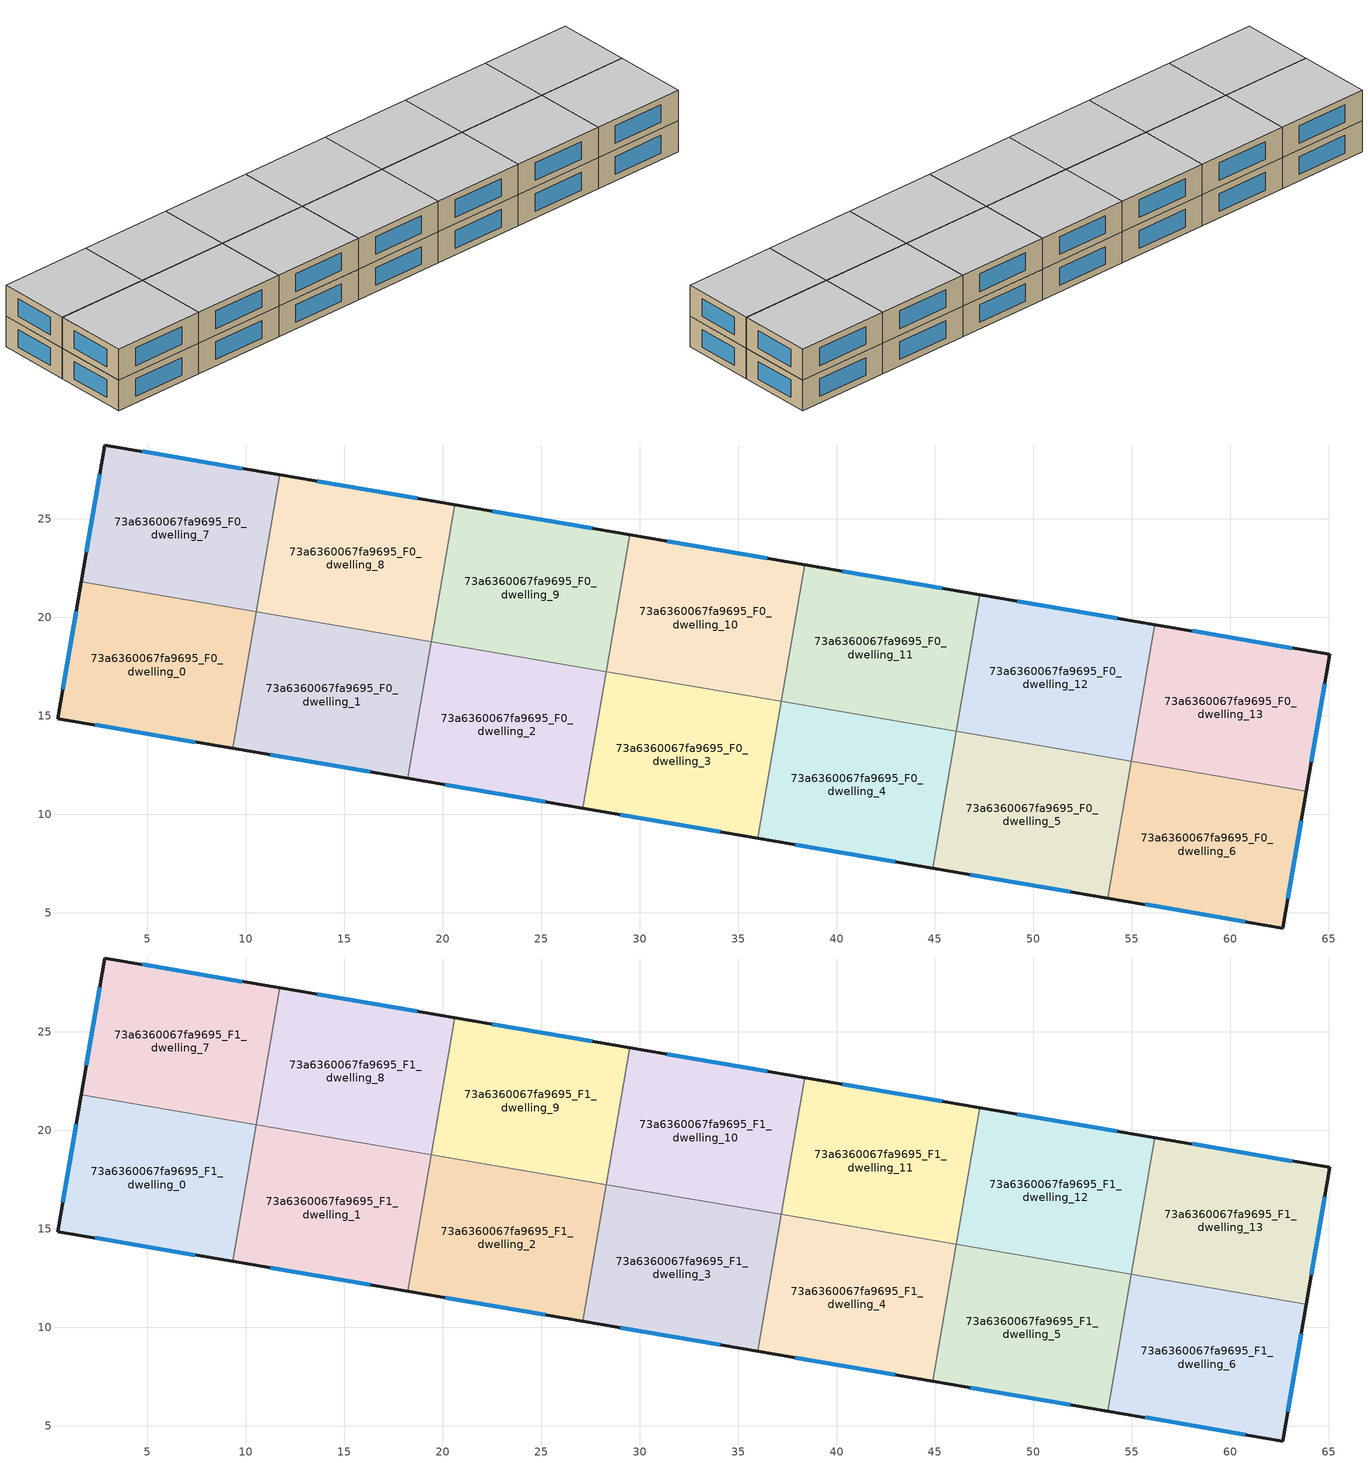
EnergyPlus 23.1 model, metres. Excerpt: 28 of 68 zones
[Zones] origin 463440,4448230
73a6360067fa9695_F0_dwelling_0
 floor ground (EU_floor_Construction): 10.54,20.28 9.35,13.33 0.46,14.86 1.65,21.8 z0
 wall outside (EU_wall_Construction): 1.65,21.8 0.46,14.86 9.35,13.33 z0:3
 wall to 73a6360067fa9695_F0_dwelling_1 (EU_wall_Construction): 9.35,13.33 10.54,20.28 z0:3
 wall to 73a6360067fa9695_F0_dwelling_7 (EU_wall_Construction): 10.54,20.28 1.65,21.8 z0:3
 window (EU_Window_Construction): 2.36,14.53 7.44,13.66 / 1.4,20.31 0.71,16.34 z0.64:2.36
73a6360067fa9695_F0_dwelling_1
 floor ground (EU_floor_Construction): 19.42,18.76 18.23,11.82 9.35,13.33 10.54,20.28 z0
 wall outside (EU_wall_Construction): 9.35,13.33 18.23,11.82 z0:3
 wall to 73a6360067fa9695_F0_dwelling_2 (EU_wall_Construction): 18.23,11.82 19.42,18.76 z0:3
 wall to 73a6360067fa9695_F0_dwelling_8 (EU_wall_Construction): 19.42,18.76 10.54,20.28 z0:3
 window (EU_Window_Construction): 11.25,13.01 16.33,12.14 z0.64:2.36
73a6360067fa9695_F0_dwelling_10
 floor ground (EU_floor_Construction): 38.39,22.66 37.2,15.72 28.31,17.24 29.5,24.18 z0
 wall outside (EU_wall_Construction): 38.39,22.66 29.5,24.18 z0:3
 wall to 73a6360067fa9695_F0_dwelling_11 (EU_wall_Construction): 37.2,15.72 38.39,22.66 z0:3
 wall to 73a6360067fa9695_F0_dwelling_9 (EU_wall_Construction): 29.5,24.18 28.31,17.24 z0:3
 wall to 73a6360067fa9695_F0_dwelling_3 (EU_wall_Construction): 28.31,17.24 37.19,15.72 z0:3
 window (EU_Window_Construction): 36.48,22.99 31.41,23.86 z0.64:2.36
73a6360067fa9695_F0_dwelling_11
 floor ground (EU_floor_Construction): 47.27,21.14 46.09,14.2 37.2,15.72 38.39,22.66 z0
 wall outside (EU_wall_Construction): 47.27,21.14 38.39,22.66 z0:3
 wall to 73a6360067fa9695_F0_dwelling_12 (EU_wall_Construction): 46.09,14.2 47.27,21.14 z0:3
 wall to 73a6360067fa9695_F0_dwelling_4 (EU_wall_Construction): 37.2,15.72 46.08,14.2 z0:3
 window (EU_Window_Construction): 45.37,21.47 40.29,22.34 z0.64:2.36
73a6360067fa9695_F0_dwelling_12
 floor ground (EU_floor_Construction): 56.16,19.62 54.97,12.68 46.09,14.2 47.27,21.14 z0
 wall outside (EU_wall_Construction): 56.16,19.62 47.27,21.14 z0:3
 wall to 73a6360067fa9695_F0_dwelling_13 (EU_wall_Construction): 54.97,12.68 56.16,19.62 z0:3
 wall to 73a6360067fa9695_F0_dwelling_5 (EU_wall_Construction): 46.09,14.2 54.96,12.68 z0:3
 window (EU_Window_Construction): 54.25,19.95 49.18,20.82 z0.64:2.36
73a6360067fa9695_F0_dwelling_13
 floor ground (EU_floor_Construction): 65.05,18.11 63.85,11.16 54.97,12.68 56.16,19.62 z0
 wall outside (EU_wall_Construction): 63.85,11.16 65.05,18.11 56.16,19.62 z0:3
 wall to 73a6360067fa9695_F0_dwelling_6 (EU_wall_Construction): 54.97,12.68 63.85,11.16 z0:3
 window (EU_Window_Construction): 64.11,12.65 64.79,16.62 / 63.14,18.43 58.06,19.3 z0.64:2.36
73a6360067fa9695_F0_dwelling_2
 floor ground (EU_floor_Construction): 28.31,17.24 27.12,10.3 18.23,11.82 19.42,18.76 z0
 wall outside (EU_wall_Construction): 18.23,11.82 27.12,10.3 z0:3
 wall to 73a6360067fa9695_F0_dwelling_3 (EU_wall_Construction): 27.12,10.3 28.31,17.24 z0:3
 wall to 73a6360067fa9695_F0_dwelling_9 (EU_wall_Construction): 28.31,17.24 19.43,18.76 z0:3
 window (EU_Window_Construction): 20.14,11.49 25.22,10.62 z0.64:2.36
73a6360067fa9695_F0_dwelling_3
 floor ground (EU_floor_Construction): 37.19,15.72 36,8.78 27.12,10.3 28.31,17.24 z0
 wall outside (EU_wall_Construction): 27.12,10.3 36,8.78 z0:3
 wall to 73a6360067fa9695_F0_dwelling_4 (EU_wall_Construction): 36,8.78 37.19,15.72 z0:3
 window (EU_Window_Construction): 29.02,9.97 34.1,9.1 z0.64:2.36
73a6360067fa9695_F0_dwelling_4
 floor ground (EU_floor_Construction): 46.08,14.2 44.89,7.26 36,8.78 37.19,15.72 z0
 wall outside (EU_wall_Construction): 36,8.78 44.89,7.26 z0:3
 wall to 73a6360067fa9695_F0_dwelling_5 (EU_wall_Construction): 44.89,7.26 46.08,14.2 z0:3
 window (EU_Window_Construction): 37.91,8.45 42.99,7.58 z0.64:2.36
73a6360067fa9695_F0_dwelling_5
 floor ground (EU_floor_Construction): 54.96,12.68 53.78,5.74 44.89,7.26 46.08,14.2 z0
 wall outside (EU_wall_Construction): 44.89,7.26 53.78,5.74 z0:3
 wall to 73a6360067fa9695_F0_dwelling_6 (EU_wall_Construction): 53.78,5.74 54.96,12.68 z0:3
 window (EU_Window_Construction): 46.79,6.93 51.87,6.06 z0.64:2.36
73a6360067fa9695_F0_dwelling_6
 floor ground (EU_floor_Construction): 63.85,11.16 62.66,4.22 53.78,5.74 54.96,12.68 z0
 wall outside (EU_wall_Construction): 53.78,5.74 62.66,4.22 63.85,11.16 z0:3
 window (EU_Window_Construction): 62.91,5.71 63.6,9.68 / 55.68,5.41 60.75,4.55 z0.64:2.36
73a6360067fa9695_F0_dwelling_7
 floor ground (EU_floor_Construction): 11.73,27.22 10.54,20.28 1.65,21.8 2.85,28.74 z0
 wall outside (EU_wall_Construction): 11.73,27.22 2.85,28.74 1.65,21.8 z0:3
 wall to 73a6360067fa9695_F0_dwelling_8 (EU_wall_Construction): 10.54,20.28 11.73,27.22 z0:3
 window (EU_Window_Construction): 2.59,27.25 1.91,23.28 / 9.83,27.55 4.75,28.41 z0.64:2.36
73a6360067fa9695_F0_dwelling_8
 floor ground (EU_floor_Construction): 20.62,25.7 19.43,18.76 10.54,20.28 11.73,27.22 z0
 wall outside (EU_wall_Construction): 20.62,25.7 11.73,27.22 z0:3
 wall to 73a6360067fa9695_F0_dwelling_9 (EU_wall_Construction): 19.43,18.76 20.62,25.7 z0:3
 window (EU_Window_Construction): 18.71,26.03 13.63,26.9 z0.64:2.36
73a6360067fa9695_F0_dwelling_9
 floor ground (EU_floor_Construction): 29.5,24.18 28.31,17.24 19.43,18.76 20.62,25.7 z0
 wall outside (EU_wall_Construction): 29.5,24.18 20.62,25.7 z0:3
 window (EU_Window_Construction): 27.6,24.51 22.52,25.38 z0.64:2.36
73a6360067fa9695_F1_dwelling_0
 floor to 73a6360067fa9695_F0_dwelling_0 (EU_floor_Construction): 10.54,20.28 9.35,13.33 0.46,14.86 1.65,21.8 z3
 wall outside (EU_wall_Construction): 1.65,21.8 0.46,14.86 9.35,13.33 z3:6
 wall to 73a6360067fa9695_F1_dwelling_1 (EU_wall_Construction): 9.35,13.33 10.54,20.28 z3:6
 wall to 73a6360067fa9695_F1_dwelling_7 (EU_wall_Construction): 10.54,20.28 1.65,21.8 z3:6
 window (EU_Window_Construction): 2.36,14.53 7.44,13.66 / 1.4,20.31 0.71,16.34 z3.64:5.36
 ceiling to 73a6360067fa9695_F2_dwelling_0 (EU_floor_Construction): 9.35,13.33 10.54,20.28 1.65,21.8 0.46,14.86 z6
73a6360067fa9695_F1_dwelling_1
 floor to 73a6360067fa9695_F0_dwelling_1 (EU_floor_Construction): 19.42,18.76 18.23,11.82 9.35,13.33 10.54,20.28 z3
 wall outside (EU_wall_Construction): 9.35,13.33 18.23,11.82 z3:6
 wall to 73a6360067fa9695_F1_dwelling_2 (EU_wall_Construction): 18.23,11.82 19.42,18.76 z3:6
 wall to 73a6360067fa9695_F1_dwelling_8 (EU_wall_Construction): 19.42,18.76 10.54,20.28 z3:6
 window (EU_Window_Construction): 11.25,13.01 16.33,12.14 z3.64:5.36
 ceiling to 73a6360067fa9695_F2_dwelling_1 (EU_floor_Construction): 18.23,11.82 19.42,18.76 10.54,20.28 9.35,13.33 z6
73a6360067fa9695_F1_dwelling_10
 floor to 73a6360067fa9695_F0_dwelling_10 (EU_floor_Construction): 38.39,22.66 37.2,15.72 28.31,17.24 29.5,24.18 z3
 wall outside (EU_wall_Construction): 38.39,22.66 29.5,24.18 z3:6
 wall to 73a6360067fa9695_F1_dwelling_11 (EU_wall_Construction): 37.2,15.72 38.39,22.66 z3:6
 wall to 73a6360067fa9695_F1_dwelling_9 (EU_wall_Construction): 29.5,24.18 28.31,17.24 z3:6
 wall to 73a6360067fa9695_F1_dwelling_3 (EU_wall_Construction): 28.31,17.24 37.19,15.72 z3:6
 window (EU_Window_Construction): 36.48,22.99 31.41,23.86 z3.64:5.36
 ceiling to 73a6360067fa9695_F2_dwelling_10 (EU_floor_Construction): 37.2,15.72 38.39,22.66 29.5,24.18 28.31,17.24 z6
73a6360067fa9695_F1_dwelling_11
 floor to 73a6360067fa9695_F0_dwelling_11 (EU_floor_Construction): 47.27,21.14 46.09,14.2 37.2,15.72 38.39,22.66 z3
 wall outside (EU_wall_Construction): 47.27,21.14 38.39,22.66 z3:6
 wall to 73a6360067fa9695_F1_dwelling_12 (EU_wall_Construction): 46.09,14.2 47.27,21.14 z3:6
 wall to 73a6360067fa9695_F1_dwelling_4 (EU_wall_Construction): 37.2,15.72 46.08,14.2 z3:6
 window (EU_Window_Construction): 45.37,21.47 40.29,22.34 z3.64:5.36
 ceiling to 73a6360067fa9695_F2_dwelling_11 (EU_floor_Construction): 46.09,14.2 47.27,21.14 38.39,22.66 37.2,15.72 z6
73a6360067fa9695_F1_dwelling_12
 floor to 73a6360067fa9695_F0_dwelling_12 (EU_floor_Construction): 56.16,19.62 54.97,12.68 46.09,14.2 47.27,21.14 z3
 wall outside (EU_wall_Construction): 56.16,19.62 47.27,21.14 z3:6
 wall to 73a6360067fa9695_F1_dwelling_13 (EU_wall_Construction): 54.97,12.68 56.16,19.62 z3:6
 wall to 73a6360067fa9695_F1_dwelling_5 (EU_wall_Construction): 46.09,14.2 54.96,12.68 z3:6
 window (EU_Window_Construction): 54.25,19.95 49.18,20.82 z3.64:5.36
 ceiling to 73a6360067fa9695_F2_dwelling_12 (EU_floor_Construction): 54.97,12.68 56.16,19.62 47.27,21.14 46.09,14.2 z6
73a6360067fa9695_F1_dwelling_13
 floor to 73a6360067fa9695_F0_dwelling_13 (EU_floor_Construction): 65.05,18.11 63.85,11.16 54.97,12.68 56.16,19.62 z3
 wall outside (EU_wall_Construction): 63.85,11.16 65.05,18.11 56.16,19.62 z3:6
 wall to 73a6360067fa9695_F1_dwelling_6 (EU_wall_Construction): 54.97,12.68 63.85,11.16 z3:6
 window (EU_Window_Construction): 64.11,12.65 64.79,16.62 / 63.14,18.43 58.06,19.3 z3.64:5.36
 ceiling to 73a6360067fa9695_F2_dwelling_13 (EU_floor_Construction): 63.85,11.16 65.05,18.11 56.16,19.62 54.97,12.68 z6
73a6360067fa9695_F1_dwelling_2
 floor to 73a6360067fa9695_F0_dwelling_2 (EU_floor_Construction): 28.31,17.24 27.12,10.3 18.23,11.82 19.42,18.76 z3
 wall outside (EU_wall_Construction): 18.23,11.82 27.12,10.3 z3:6
 wall to 73a6360067fa9695_F1_dwelling_3 (EU_wall_Construction): 27.12,10.3 28.31,17.24 z3:6
 wall to 73a6360067fa9695_F1_dwelling_9 (EU_wall_Construction): 28.31,17.24 19.43,18.76 z3:6
 window (EU_Window_Construction): 20.14,11.49 25.22,10.62 z3.64:5.36
 ceiling to 73a6360067fa9695_F2_dwelling_2 (EU_floor_Construction): 27.12,10.3 28.31,17.24 19.42,18.76 18.23,11.82 z6
73a6360067fa9695_F1_dwelling_3
 floor to 73a6360067fa9695_F0_dwelling_3 (EU_floor_Construction): 37.19,15.72 36,8.78 27.12,10.3 28.31,17.24 z3
 wall outside (EU_wall_Construction): 27.12,10.3 36,8.78 z3:6
 wall to 73a6360067fa9695_F1_dwelling_4 (EU_wall_Construction): 36,8.78 37.19,15.72 z3:6
 window (EU_Window_Construction): 29.02,9.97 34.1,9.1 z3.64:5.36
 ceiling to 73a6360067fa9695_F2_dwelling_3 (EU_floor_Construction): 36,8.78 37.19,15.72 28.31,17.24 27.12,10.3 z6
73a6360067fa9695_F1_dwelling_4
 floor to 73a6360067fa9695_F0_dwelling_4 (EU_floor_Construction): 46.08,14.2 44.89,7.26 36,8.78 37.19,15.72 z3
 wall outside (EU_wall_Construction): 36,8.78 44.89,7.26 z3:6
 wall to 73a6360067fa9695_F1_dwelling_5 (EU_wall_Construction): 44.89,7.26 46.08,14.2 z3:6
 window (EU_Window_Construction): 37.91,8.45 42.99,7.58 z3.64:5.36
 ceiling to 73a6360067fa9695_F2_dwelling_4 (EU_floor_Construction): 44.89,7.26 46.08,14.2 37.19,15.72 36,8.78 z6
73a6360067fa9695_F1_dwelling_5
 floor to 73a6360067fa9695_F0_dwelling_5 (EU_floor_Construction): 54.96,12.68 53.78,5.74 44.89,7.26 46.08,14.2 z3
 wall outside (EU_wall_Construction): 44.89,7.26 53.78,5.74 z3:6
 wall to 73a6360067fa9695_F1_dwelling_6 (EU_wall_Construction): 53.78,5.74 54.96,12.68 z3:6
 window (EU_Window_Construction): 46.79,6.93 51.87,6.06 z3.64:5.36
 ceiling to 73a6360067fa9695_F2_dwelling_5 (EU_floor_Construction): 53.78,5.74 54.96,12.68 46.08,14.2 44.89,7.26 z6
73a6360067fa9695_F1_dwelling_6
 floor to 73a6360067fa9695_F0_dwelling_6 (EU_floor_Construction): 63.85,11.16 62.66,4.22 53.78,5.74 54.96,12.68 z3
 wall outside (EU_wall_Construction): 53.78,5.74 62.66,4.22 63.85,11.16 z3:6
 window (EU_Window_Construction): 62.91,5.71 63.6,9.68 / 55.68,5.41 60.75,4.55 z3.64:5.36
 ceiling to 73a6360067fa9695_F2_dwelling_6 (EU_floor_Construction): 62.66,4.22 63.85,11.16 54.96,12.68 53.78,5.74 z6
73a6360067fa9695_F1_dwelling_7
 floor to 73a6360067fa9695_F0_dwelling_7 (EU_floor_Construction): 11.73,27.22 10.54,20.28 1.65,21.8 2.85,28.74 z3
 wall outside (EU_wall_Construction): 11.73,27.22 2.85,28.74 1.65,21.8 z3:6
 wall to 73a6360067fa9695_F1_dwelling_8 (EU_wall_Construction): 10.54,20.28 11.73,27.22 z3:6
 window (EU_Window_Construction): 2.59,27.25 1.91,23.28 / 9.83,27.55 4.75,28.41 z3.64:5.36
 ceiling to 73a6360067fa9695_F2_dwelling_7 (EU_floor_Construction): 10.54,20.28 11.73,27.22 2.85,28.74 1.65,21.8 z6
73a6360067fa9695_F1_dwelling_8
 floor to 73a6360067fa9695_F0_dwelling_8 (EU_floor_Construction): 20.62,25.7 19.43,18.76 10.54,20.28 11.73,27.22 z3
 wall outside (EU_wall_Construction): 20.62,25.7 11.73,27.22 z3:6
 wall to 73a6360067fa9695_F1_dwelling_9 (EU_wall_Construction): 19.43,18.76 20.62,25.7 z3:6
 window (EU_Window_Construction): 18.71,26.03 13.63,26.9 z3.64:5.36
 ceiling to 73a6360067fa9695_F2_dwelling_8 (EU_floor_Construction): 19.43,18.76 20.62,25.7 11.73,27.22 10.54,20.28 z6
73a6360067fa9695_F1_dwelling_9
 floor to 73a6360067fa9695_F0_dwelling_9 (EU_floor_Construction): 29.5,24.18 28.31,17.24 19.43,18.76 20.62,25.7 z3
 wall outside (EU_wall_Construction): 29.5,24.18 20.62,25.7 z3:6
 window (EU_Window_Construction): 27.6,24.51 22.52,25.38 z3.64:5.36
 ceiling to 73a6360067fa9695_F2_dwelling_9 (EU_floor_Construction): 28.31,17.24 29.5,24.18 20.62,25.7 19.43,18.76 z6
[Building]
EU S2 Campaign: North Axis=0; Terrain=City; Solar Distribution=FullExterior
[Site:Location]
Yerevan-Zvartnots.Intl.AP: Latitude=40.15; Longitude=44.383; Time Zone=4; Elevation=854
[SizingPeriod:WeatherFileDays]
AnnualSizingPeriod: Begin Month=1; Begin Day of Month=1; End Month=12; End Day of Month=31; Day of Week for Start Day=Monday; Use Weather File Daylight Saving Period=No; Use Weather File Rain and Snow Indicators=No
[MATERIAL]
EU_InternalMass_Material: Roughness=MediumRough; Thickness=0.1; Conductivity=1; Density=1800; Specific Heat=900; Thermal Absorptance=0.9; Solar Absorptance=0.7; Visible Absorptance=0.7
[MATERIAL:NOMASS] Roughness=MediumRough; Thermal Absorptance=0.9; Solar Absorptance=0.7; Visible Absorptance=0.7
Name | Thermal Resistance
EU_wall_NoMass | 1.05043
EU_floor_NoMass | 0.478065
[WINDOWMATERIAL:SIMPLEGLAZINGSYSTEM]
EU_Window_SimpleGlazing: UFactor=2.5566; Solar Heat Gain Coefficient=0.75; Visible Transmittance=0.75
[CONSTRUCTION]
EU_wall_Construction: EU_wall_NoMass
EU_floor_Construction: EU_floor_NoMass
EU_Window_Construction: EU_Window_SimpleGlazing
EU_InternalMass_Construction: EU_InternalMass_Material
[ZONE] Type=1; Multiplier=1; Ceiling Height=autocalculate; Floor Area=autocalculate; Part of Total Floor Area=Yes
Name | Volume
73a6360067fa9695_F0_dwelling_0; 73a6360067fa9695_F1_dwelling_0; 73a6360067fa9695_F0_dwelling_3; 73a6360067fa9695_F1_dwelling_3 | 190.502
73a6360067fa9695_F0_dwelling_1; 73a6360067fa9695_F1_dwelling_1 | 190.475
73a6360067fa9695_F0_dwelling_10; 73a6360067fa9695_F1_dwelling_10 | 190.529
73a6360067fa9695_F0_dwelling_11; 73a6360067fa9695_F1_dwelling_11 | 190.516
73a6360067fa9695_F0_dwelling_12; 73a6360067fa9695_F1_dwelling_12 | 190.501
73a6360067fa9695_F0_dwelling_13; 73a6360067fa9695_F1_dwelling_13; 73a6360067fa9695_F0_dwelling_7; 73a6360067fa9695_F1_dwelling_7 | 190.521
73a6360067fa9695_F0_dwelling_2; 73a6360067fa9695_F1_dwelling_2 | 190.49
73a6360067fa9695_F0_dwelling_4; 73a6360067fa9695_F1_dwelling_4 | 190.503
73a6360067fa9695_F0_dwelling_5; 73a6360067fa9695_F1_dwelling_5 | 190.488
73a6360067fa9695_F0_dwelling_6; 73a6360067fa9695_F1_dwelling_6 | 190.482
73a6360067fa9695_F0_dwelling_8; 73a6360067fa9695_F1_dwelling_8 | 190.514
73a6360067fa9695_F0_dwelling_9; 73a6360067fa9695_F1_dwelling_9 | 190.506
[INTERNALMASS] Construction=EU_InternalMass_Construction
Name | Zone or ZoneList | Surface Area
73a6360067fa9695_F0_dwelling_0_EU_InternalMass | 73a6360067fa9695_F0_dwelling_0 | 63.5008
73a6360067fa9695_F0_dwelling_1_EU_InternalMass | 73a6360067fa9695_F0_dwelling_1 | 63.4916
73a6360067fa9695_F0_dwelling_2_EU_InternalMass | 73a6360067fa9695_F0_dwelling_2 | 63.4966
73a6360067fa9695_F0_dwelling_3_EU_InternalMass | 73a6360067fa9695_F0_dwelling_3 | 63.5005
73a6360067fa9695_F0_dwelling_4_EU_InternalMass | 73a6360067fa9695_F0_dwelling_4 | 63.5009
73a6360067fa9695_F0_dwelling_5_EU_InternalMass | 73a6360067fa9695_F0_dwelling_5 | 63.4958
73a6360067fa9695_F0_dwelling_6_EU_InternalMass | 73a6360067fa9695_F0_dwelling_6 | 63.4938
73a6360067fa9695_F0_dwelling_7_EU_InternalMass | 73a6360067fa9695_F0_dwelling_7 | 63.507
73a6360067fa9695_F0_dwelling_8_EU_InternalMass | 73a6360067fa9695_F0_dwelling_8 | 63.5047
73a6360067fa9695_F0_dwelling_9_EU_InternalMass | 73a6360067fa9695_F0_dwelling_9 | 63.502
73a6360067fa9695_F0_dwelling_10_EU_InternalMass | 73a6360067fa9695_F0_dwelling_10 | 63.5098
73a6360067fa9695_F0_dwelling_11_EU_InternalMass | 73a6360067fa9695_F0_dwelling_11 | 63.5055
73a6360067fa9695_F0_dwelling_12_EU_InternalMass | 73a6360067fa9695_F0_dwelling_12 | 63.5005
73a6360067fa9695_F0_dwelling_13_EU_InternalMass | 73a6360067fa9695_F0_dwelling_13 | 63.507
73a6360067fa9695_F1_dwelling_0_EU_InternalMass | 73a6360067fa9695_F1_dwelling_0 | 63.5008
73a6360067fa9695_F1_dwelling_1_EU_InternalMass | 73a6360067fa9695_F1_dwelling_1 | 63.4916
73a6360067fa9695_F1_dwelling_2_EU_InternalMass | 73a6360067fa9695_F1_dwelling_2 | 63.4966
73a6360067fa9695_F1_dwelling_3_EU_InternalMass | 73a6360067fa9695_F1_dwelling_3 | 63.5005
73a6360067fa9695_F1_dwelling_4_EU_InternalMass | 73a6360067fa9695_F1_dwelling_4 | 63.5009
73a6360067fa9695_F1_dwelling_5_EU_InternalMass | 73a6360067fa9695_F1_dwelling_5 | 63.4958
73a6360067fa9695_F1_dwelling_6_EU_InternalMass | 73a6360067fa9695_F1_dwelling_6 | 63.4938
73a6360067fa9695_F1_dwelling_7_EU_InternalMass | 73a6360067fa9695_F1_dwelling_7 | 63.507
73a6360067fa9695_F1_dwelling_8_EU_InternalMass | 73a6360067fa9695_F1_dwelling_8 | 63.5047
73a6360067fa9695_F1_dwelling_9_EU_InternalMass | 73a6360067fa9695_F1_dwelling_9 | 63.502
73a6360067fa9695_F1_dwelling_10_EU_InternalMass | 73a6360067fa9695_F1_dwelling_10 | 63.5098
73a6360067fa9695_F1_dwelling_11_EU_InternalMass | 73a6360067fa9695_F1_dwelling_11 | 63.5055
73a6360067fa9695_F1_dwelling_12_EU_InternalMass | 73a6360067fa9695_F1_dwelling_12 | 63.5005
73a6360067fa9695_F1_dwelling_13_EU_InternalMass | 73a6360067fa9695_F1_dwelling_13 | 63.507
[OTHEREQUIPMENT] Fuel Type=Electricity; Design Level Calculation Method=Watts/Area; Power per Zone Floor Area=1; Fraction Latent=0; Fraction Radiant=0; Fraction Lost=0; Carbon Dioxide Generation Rate=0; EndUse Subcategory=EU_Step8_InternalGains
Name | Zone or ZoneList or Space or SpaceList | Schedule
EU_Step8_InternalGain_73a6360067fa9695_F0_dwelling_0_f000 | 73a6360067fa9695_F0_dwelling_0 | EU_Step8_GainSchedule_73a6360067fa9695_F0_dwelling_0_f000
EU_Step8_InternalGain_73a6360067fa9695_F0_dwelling_1_f000 | 73a6360067fa9695_F0_dwelling_1 | EU_Step8_GainSchedule_73a6360067fa9695_F0_dwelling_1_f000
EU_Step8_InternalGain_73a6360067fa9695_F0_dwelling_2_f000 | 73a6360067fa9695_F0_dwelling_2 | EU_Step8_GainSchedule_73a6360067fa9695_F0_dwelling_2_f000
EU_Step8_InternalGain_73a6360067fa9695_F0_dwelling_3_f000 | 73a6360067fa9695_F0_dwelling_3 | EU_Step8_GainSchedule_73a6360067fa9695_F0_dwelling_3_f000
EU_Step8_InternalGain_73a6360067fa9695_F0_dwelling_4_f000 | 73a6360067fa9695_F0_dwelling_4 | EU_Step8_GainSchedule_73a6360067fa9695_F0_dwelling_4_f000
EU_Step8_InternalGain_73a6360067fa9695_F0_dwelling_5_f000 | 73a6360067fa9695_F0_dwelling_5 | EU_Step8_GainSchedule_73a6360067fa9695_F0_dwelling_5_f000
EU_Step8_InternalGain_73a6360067fa9695_F0_dwelling_6_f000 | 73a6360067fa9695_F0_dwelling_6 | EU_Step8_GainSchedule_73a6360067fa9695_F0_dwelling_6_f000
EU_Step8_InternalGain_73a6360067fa9695_F0_dwelling_7_f000 | 73a6360067fa9695_F0_dwelling_7 | EU_Step8_GainSchedule_73a6360067fa9695_F0_dwelling_7_f000
EU_Step8_InternalGain_73a6360067fa9695_F0_dwelling_8_f000 | 73a6360067fa9695_F0_dwelling_8 | EU_Step8_GainSchedule_73a6360067fa9695_F0_dwelling_8_f000
EU_Step8_InternalGain_73a6360067fa9695_F0_dwelling_9_f000 | 73a6360067fa9695_F0_dwelling_9 | EU_Step8_GainSchedule_73a6360067fa9695_F0_dwelling_9_f000
EU_Step8_InternalGain_73a6360067fa9695_F0_dwelling_10_f000 | 73a6360067fa9695_F0_dwelling_10 | EU_Step8_GainSchedule_73a6360067fa9695_F0_dwelling_10_f000
EU_Step8_InternalGain_73a6360067fa9695_F0_dwelling_11_f000 | 73a6360067fa9695_F0_dwelling_11 | EU_Step8_GainSchedule_73a6360067fa9695_F0_dwelling_11_f000
EU_Step8_InternalGain_73a6360067fa9695_F0_dwelling_12_f000 | 73a6360067fa9695_F0_dwelling_12 | EU_Step8_GainSchedule_73a6360067fa9695_F0_dwelling_12_f000
EU_Step8_InternalGain_73a6360067fa9695_F0_dwelling_13_f000 | 73a6360067fa9695_F0_dwelling_13 | EU_Step8_GainSchedule_73a6360067fa9695_F0_dwelling_13_f000
EU_Step8_InternalGain_73a6360067fa9695_F1_dwelling_0_f000 | 73a6360067fa9695_F1_dwelling_0 | EU_Step8_GainSchedule_73a6360067fa9695_F1_dwelling_0_f000
EU_Step8_InternalGain_73a6360067fa9695_F1_dwelling_1_f000 | 73a6360067fa9695_F1_dwelling_1 | EU_Step8_GainSchedule_73a6360067fa9695_F1_dwelling_1_f000
EU_Step8_InternalGain_73a6360067fa9695_F1_dwelling_2_f000 | 73a6360067fa9695_F1_dwelling_2 | EU_Step8_GainSchedule_73a6360067fa9695_F1_dwelling_2_f000
EU_Step8_InternalGain_73a6360067fa9695_F1_dwelling_3_f000 | 73a6360067fa9695_F1_dwelling_3 | EU_Step8_GainSchedule_73a6360067fa9695_F1_dwelling_3_f000
EU_Step8_InternalGain_73a6360067fa9695_F1_dwelling_4_f000 | 73a6360067fa9695_F1_dwelling_4 | EU_Step8_GainSchedule_73a6360067fa9695_F1_dwelling_4_f000
EU_Step8_InternalGain_73a6360067fa9695_F1_dwelling_5_f000 | 73a6360067fa9695_F1_dwelling_5 | EU_Step8_GainSchedule_73a6360067fa9695_F1_dwelling_5_f000
EU_Step8_InternalGain_73a6360067fa9695_F1_dwelling_6_f000 | 73a6360067fa9695_F1_dwelling_6 | EU_Step8_GainSchedule_73a6360067fa9695_F1_dwelling_6_f000
EU_Step8_InternalGain_73a6360067fa9695_F1_dwelling_7_f000 | 73a6360067fa9695_F1_dwelling_7 | EU_Step8_GainSchedule_73a6360067fa9695_F1_dwelling_7_f000
EU_Step8_InternalGain_73a6360067fa9695_F1_dwelling_8_f000 | 73a6360067fa9695_F1_dwelling_8 | EU_Step8_GainSchedule_73a6360067fa9695_F1_dwelling_8_f000
EU_Step8_InternalGain_73a6360067fa9695_F1_dwelling_9_f000 | 73a6360067fa9695_F1_dwelling_9 | EU_Step8_GainSchedule_73a6360067fa9695_F1_dwelling_9_f000
EU_Step8_InternalGain_73a6360067fa9695_F1_dwelling_10_f000 | 73a6360067fa9695_F1_dwelling_10 | EU_Step8_GainSchedule_73a6360067fa9695_F1_dwelling_10_f000
EU_Step8_InternalGain_73a6360067fa9695_F1_dwelling_11_f000 | 73a6360067fa9695_F1_dwelling_11 | EU_Step8_GainSchedule_73a6360067fa9695_F1_dwelling_11_f000
EU_Step8_InternalGain_73a6360067fa9695_F1_dwelling_12_f000 | 73a6360067fa9695_F1_dwelling_12 | EU_Step8_GainSchedule_73a6360067fa9695_F1_dwelling_12_f000
EU_Step8_InternalGain_73a6360067fa9695_F1_dwelling_13_f000 | 73a6360067fa9695_F1_dwelling_13 | EU_Step8_GainSchedule_73a6360067fa9695_F1_dwelling_13_f000
[ZONEVENTILATION:DESIGNFLOWRATE] Schedule=EU_AlwaysOn; Design Flow Rate Calculation Method=AirChanges/Hour; Air Changes per Hour=0.557805; Ventilation Type=Natural; Fan Pressure Rise=0; Fan Total Efficiency=1; Constant Term Coefficient=1; Temperature Term Coefficient=0; Velocity Term Coefficient=0; Velocity Squared Term Coefficient=0; Minimum Indoor Temperature=-100; Maximum Indoor Temperature=100; Delta Temperature=-100; Minimum Outdoor Temperature=-100; Maximum Outdoor Temperature=100; Maximum Wind Speed=40
Name | Zone or ZoneList or Space or SpaceList
EU_ConstantAir_73a6360067fa9695_F0_dwelling_0 | 73a6360067fa9695_F0_dwelling_0
EU_ConstantAir_73a6360067fa9695_F0_dwelling_1 | 73a6360067fa9695_F0_dwelling_1
EU_ConstantAir_73a6360067fa9695_F0_dwelling_2 | 73a6360067fa9695_F0_dwelling_2
EU_ConstantAir_73a6360067fa9695_F0_dwelling_3 | 73a6360067fa9695_F0_dwelling_3
EU_ConstantAir_73a6360067fa9695_F0_dwelling_4 | 73a6360067fa9695_F0_dwelling_4
EU_ConstantAir_73a6360067fa9695_F0_dwelling_5 | 73a6360067fa9695_F0_dwelling_5
EU_ConstantAir_73a6360067fa9695_F0_dwelling_6 | 73a6360067fa9695_F0_dwelling_6
EU_ConstantAir_73a6360067fa9695_F0_dwelling_7 | 73a6360067fa9695_F0_dwelling_7
EU_ConstantAir_73a6360067fa9695_F0_dwelling_8 | 73a6360067fa9695_F0_dwelling_8
EU_ConstantAir_73a6360067fa9695_F0_dwelling_9 | 73a6360067fa9695_F0_dwelling_9
EU_ConstantAir_73a6360067fa9695_F0_dwelling_10 | 73a6360067fa9695_F0_dwelling_10
EU_ConstantAir_73a6360067fa9695_F0_dwelling_11 | 73a6360067fa9695_F0_dwelling_11
EU_ConstantAir_73a6360067fa9695_F0_dwelling_12 | 73a6360067fa9695_F0_dwelling_12
EU_ConstantAir_73a6360067fa9695_F0_dwelling_13 | 73a6360067fa9695_F0_dwelling_13
EU_ConstantAir_73a6360067fa9695_F1_dwelling_0 | 73a6360067fa9695_F1_dwelling_0
EU_ConstantAir_73a6360067fa9695_F1_dwelling_1 | 73a6360067fa9695_F1_dwelling_1
EU_ConstantAir_73a6360067fa9695_F1_dwelling_2 | 73a6360067fa9695_F1_dwelling_2
EU_ConstantAir_73a6360067fa9695_F1_dwelling_3 | 73a6360067fa9695_F1_dwelling_3
EU_ConstantAir_73a6360067fa9695_F1_dwelling_4 | 73a6360067fa9695_F1_dwelling_4
EU_ConstantAir_73a6360067fa9695_F1_dwelling_5 | 73a6360067fa9695_F1_dwelling_5
EU_ConstantAir_73a6360067fa9695_F1_dwelling_6 | 73a6360067fa9695_F1_dwelling_6
EU_ConstantAir_73a6360067fa9695_F1_dwelling_7 | 73a6360067fa9695_F1_dwelling_7
EU_ConstantAir_73a6360067fa9695_F1_dwelling_8 | 73a6360067fa9695_F1_dwelling_8
EU_ConstantAir_73a6360067fa9695_F1_dwelling_9 | 73a6360067fa9695_F1_dwelling_9
EU_ConstantAir_73a6360067fa9695_F1_dwelling_10 | 73a6360067fa9695_F1_dwelling_10
EU_ConstantAir_73a6360067fa9695_F1_dwelling_11 | 73a6360067fa9695_F1_dwelling_11
EU_ConstantAir_73a6360067fa9695_F1_dwelling_12 | 73a6360067fa9695_F1_dwelling_12
EU_ConstantAir_73a6360067fa9695_F1_dwelling_13 | 73a6360067fa9695_F1_dwelling_13
[HVACTEMPLATE:THERMOSTAT] Constant Heating Setpoint=20; Constant Cooling Setpoint=50
EU_HeatOnly_73a6360067fa9695_F0_dwelling_0; EU_HeatOnly_73a6360067fa9695_F0_dwelling_1; EU_HeatOnly_73a6360067fa9695_F0_dwelling_2; EU_HeatOnly_73a6360067fa9695_F0_dwelling_3; EU_HeatOnly_73a6360067fa9695_F0_dwelling_4; EU_HeatOnly_73a6360067fa9695_F0_dwelling_5; EU_HeatOnly_73a6360067fa9695_F0_dwelling_6; EU_HeatOnly_73a6360067fa9695_F0_dwelling_7; EU_HeatOnly_73a6360067fa9695_F0_dwelling_8; EU_HeatOnly_73a6360067fa9695_F0_dwelling_9; EU_HeatOnly_73a6360067fa9695_F0_dwelling_10; EU_HeatOnly_73a6360067fa9695_F0_dwelling_11; EU_HeatOnly_73a6360067fa9695_F0_dwelling_12; EU_HeatOnly_73a6360067fa9695_F0_dwelling_13; EU_HeatOnly_73a6360067fa9695_F1_dwelling_0; EU_HeatOnly_73a6360067fa9695_F1_dwelling_1; EU_HeatOnly_73a6360067fa9695_F1_dwelling_2; EU_HeatOnly_73a6360067fa9695_F1_dwelling_3; EU_HeatOnly_73a6360067fa9695_F1_dwelling_4; EU_HeatOnly_73a6360067fa9695_F1_dwelling_5; EU_HeatOnly_73a6360067fa9695_F1_dwelling_6; EU_HeatOnly_73a6360067fa9695_F1_dwelling_7; EU_HeatOnly_73a6360067fa9695_F1_dwelling_8; EU_HeatOnly_73a6360067fa9695_F1_dwelling_9; EU_HeatOnly_73a6360067fa9695_F1_dwelling_10; EU_HeatOnly_73a6360067fa9695_F1_dwelling_11; EU_HeatOnly_73a6360067fa9695_F1_dwelling_12; EU_HeatOnly_73a6360067fa9695_F1_dwelling_13; EU_HeatOnly_73a6360067fa9695_F2_dwelling_0; EU_HeatOnly_73a6360067fa9695_F2_dwelling_1; EU_HeatOnly_73a6360067fa9695_F2_dwelling_2; EU_HeatOnly_73a6360067fa9695_F2_dwelling_3; EU_HeatOnly_73a6360067fa9695_F2_dwelling_4; EU_HeatOnly_73a6360067fa9695_F2_dwelling_5; EU_HeatOnly_73a6360067fa9695_F2_dwelling_6; EU_HeatOnly_73a6360067fa9695_F2_dwelling_7; EU_HeatOnly_73a6360067fa9695_F2_dwelling_8; EU_HeatOnly_73a6360067fa9695_F2_dwelling_9; EU_HeatOnly_73a6360067fa9695_F2_dwelling_10; EU_HeatOnly_73a6360067fa9695_F2_dwelling_11; EU_HeatOnly_73a6360067fa9695_F2_dwelling_12; EU_HeatOnly_73a6360067fa9695_F2_dwelling_13; EU_HeatOnly_73a6360067fa9695_F3_dwelling_0; EU_HeatOnly_73a6360067fa9695_F3_dwelling_1; EU_HeatOnly_73a6360067fa9695_F3_dwelling_2; EU_HeatOnly_73a6360067fa9695_F3_dwelling_3; EU_HeatOnly_73a6360067fa9695_F3_dwelling_4; EU_HeatOnly_73a6360067fa9695_F3_dwelling_5; EU_HeatOnly_73a6360067fa9695_F3_dwelling_6; EU_HeatOnly_73a6360067fa9695_F3_dwelling_7; EU_HeatOnly_73a6360067fa9695_F3_dwelling_8; EU_HeatOnly_73a6360067fa9695_F3_dwelling_9; EU_HeatOnly_73a6360067fa9695_F3_dwelling_10; EU_HeatOnly_73a6360067fa9695_F3_dwelling_11; EU_HeatOnly_73a6360067fa9695_F3_dwelling_12; EU_HeatOnly_73a6360067fa9695_F4_dwelling_0; EU_HeatOnly_73a6360067fa9695_F4_dwelling_1; EU_HeatOnly_73a6360067fa9695_F4_dwelling_2; EU_HeatOnly_73a6360067fa9695_F4_dwelling_3; EU_HeatOnly_73a6360067fa9695_F4_dwelling_4; EU_HeatOnly_73a6360067fa9695_F4_dwelling_5; EU_HeatOnly_73a6360067fa9695_F4_dwelling_6; EU_HeatOnly_73a6360067fa9695_F4_dwelling_7; EU_HeatOnly_73a6360067fa9695_F4_dwelling_8; EU_HeatOnly_73a6360067fa9695_F4_dwelling_9; EU_HeatOnly_73a6360067fa9695_F4_dwelling_10; EU_HeatOnly_73a6360067fa9695_F4_dwelling_11; EU_HeatOnly_73a6360067fa9695_F4_dwelling_12
[HVACTEMPLATE:ZONE:IDEALLOADSAIRSYSTEM] System Availability Schedule=EU_AlwaysOn; Maximum Heating Supply Air Temperature=50; Minimum Cooling Supply Air Temperature=13; Maximum Heating Supply Air Humidity Ratio=0.0156; Minimum Cooling Supply Air Humidity Ratio=0.0077; Heating Limit=NoLimit; Cooling Limit=NoLimit; Heating Availability Schedule=EU_AlwaysOn; Cooling Availability Schedule=EU_CoolingOff; Dehumidification Control Type=ConstantSensibleHeatRatio; Cooling Sensible Heat Ratio=0.7; Dehumidification Setpoint=60; Humidification Control Type=None; Humidification Setpoint=30; Outdoor Air Method=None; Outdoor Air Flow Rate per Person=0.00944; Outdoor Air Flow Rate per Zone Floor Area=0; Outdoor Air Flow Rate per Zone=0; Demand Controlled Ventilation Type=None; Outdoor Air Economizer Type=NoEconomizer; Heat Recovery Type=None; Sensible Heat Recovery Effectiveness=0.7; Latent Heat Recovery Effectiveness=0.65
Name | Template Thermostat
73a6360067fa9695_F0_dwelling_0 | EU_HeatOnly_73a6360067fa9695_F0_dwelling_0
73a6360067fa9695_F0_dwelling_1 | EU_HeatOnly_73a6360067fa9695_F0_dwelling_1
73a6360067fa9695_F0_dwelling_2 | EU_HeatOnly_73a6360067fa9695_F0_dwelling_2
73a6360067fa9695_F0_dwelling_3 | EU_HeatOnly_73a6360067fa9695_F0_dwelling_3
73a6360067fa9695_F0_dwelling_4 | EU_HeatOnly_73a6360067fa9695_F0_dwelling_4
73a6360067fa9695_F0_dwelling_5 | EU_HeatOnly_73a6360067fa9695_F0_dwelling_5
73a6360067fa9695_F0_dwelling_6 | EU_HeatOnly_73a6360067fa9695_F0_dwelling_6
73a6360067fa9695_F0_dwelling_7 | EU_HeatOnly_73a6360067fa9695_F0_dwelling_7
73a6360067fa9695_F0_dwelling_8 | EU_HeatOnly_73a6360067fa9695_F0_dwelling_8
73a6360067fa9695_F0_dwelling_9 | EU_HeatOnly_73a6360067fa9695_F0_dwelling_9
73a6360067fa9695_F0_dwelling_10 | EU_HeatOnly_73a6360067fa9695_F0_dwelling_10
73a6360067fa9695_F0_dwelling_11 | EU_HeatOnly_73a6360067fa9695_F0_dwelling_11
73a6360067fa9695_F0_dwelling_12 | EU_HeatOnly_73a6360067fa9695_F0_dwelling_12
73a6360067fa9695_F0_dwelling_13 | EU_HeatOnly_73a6360067fa9695_F0_dwelling_13
73a6360067fa9695_F1_dwelling_0 | EU_HeatOnly_73a6360067fa9695_F1_dwelling_0
73a6360067fa9695_F1_dwelling_1 | EU_HeatOnly_73a6360067fa9695_F1_dwelling_1
73a6360067fa9695_F1_dwelling_2 | EU_HeatOnly_73a6360067fa9695_F1_dwelling_2
73a6360067fa9695_F1_dwelling_3 | EU_HeatOnly_73a6360067fa9695_F1_dwelling_3
73a6360067fa9695_F1_dwelling_4 | EU_HeatOnly_73a6360067fa9695_F1_dwelling_4
73a6360067fa9695_F1_dwelling_5 | EU_HeatOnly_73a6360067fa9695_F1_dwelling_5
73a6360067fa9695_F1_dwelling_6 | EU_HeatOnly_73a6360067fa9695_F1_dwelling_6
73a6360067fa9695_F1_dwelling_7 | EU_HeatOnly_73a6360067fa9695_F1_dwelling_7
73a6360067fa9695_F1_dwelling_8 | EU_HeatOnly_73a6360067fa9695_F1_dwelling_8
73a6360067fa9695_F1_dwelling_9 | EU_HeatOnly_73a6360067fa9695_F1_dwelling_9
73a6360067fa9695_F1_dwelling_10 | EU_HeatOnly_73a6360067fa9695_F1_dwelling_10
73a6360067fa9695_F1_dwelling_11 | EU_HeatOnly_73a6360067fa9695_F1_dwelling_11
73a6360067fa9695_F1_dwelling_12 | EU_HeatOnly_73a6360067fa9695_F1_dwelling_12
73a6360067fa9695_F1_dwelling_13 | EU_HeatOnly_73a6360067fa9695_F1_dwelling_13
[SIZING:ZONE] Zone Cooling Design Supply Air Temperature Input Method=SupplyAirTemperature; Zone Cooling Design Supply Air Temperature=13; Zone Heating Design Supply Air Temperature Input Method=SupplyAirTemperature; Zone Heating Design Supply Air Temperature=50; Zone Cooling Design Supply Air Humidity Ratio=0.008; Zone Heating Design Supply Air Humidity Ratio=0.008; Cooling Design Air Flow Method=DesignDay; Cooling Design Air Flow Rate=0; Cooling Minimum Air Flow per Zone Floor Area=0.000762; Cooling Minimum Air Flow=0; Cooling Minimum Air Flow Fraction=0.2; Heating Design Air Flow Method=DesignDay; Heating Design Air Flow Rate=0; Heating Maximum Air Flow per Zone Floor Area=0.002032; Heating Maximum Air Flow=0.141576; Heating Maximum Air Flow Fraction=0.3; Account for Dedicated Outdoor Air System=No; Dedicated Outdoor Air System Control Strategy=NeutralSupplyAir; Dedicated Outdoor Air Low Setpoint Temperature for Design=autosize; Dedicated Outdoor Air High Setpoint Temperature for Design=autosize; Zone Load Sizing Method=Sensible Load Only No Latent Load; Zone Latent Cooling Design Supply Air Humidity Ratio Input Method=HumidityRatioDifference; Zone Cooling Design Supply Air Humidity Ratio Difference=0.005; Zone Latent Heating Design Supply Air Humidity Ratio Input Method=HumidityRatioDifference; Zone Humidification Design Supply Air Humidity Ratio Difference=0.005
73a6360067fa9695_F0_dwelling_0; 73a6360067fa9695_F0_dwelling_1; 73a6360067fa9695_F0_dwelling_2; 73a6360067fa9695_F0_dwelling_3; 73a6360067fa9695_F0_dwelling_4; 73a6360067fa9695_F0_dwelling_5; 73a6360067fa9695_F0_dwelling_6; 73a6360067fa9695_F0_dwelling_7; 73a6360067fa9695_F0_dwelling_8; 73a6360067fa9695_F0_dwelling_9; 73a6360067fa9695_F0_dwelling_10; 73a6360067fa9695_F0_dwelling_11; 73a6360067fa9695_F0_dwelling_12; 73a6360067fa9695_F0_dwelling_13; 73a6360067fa9695_F1_dwelling_0; 73a6360067fa9695_F1_dwelling_1; 73a6360067fa9695_F1_dwelling_2; 73a6360067fa9695_F1_dwelling_3; 73a6360067fa9695_F1_dwelling_4; 73a6360067fa9695_F1_dwelling_5; 73a6360067fa9695_F1_dwelling_6; 73a6360067fa9695_F1_dwelling_7; 73a6360067fa9695_F1_dwelling_8; 73a6360067fa9695_F1_dwelling_9; 73a6360067fa9695_F1_dwelling_10; 73a6360067fa9695_F1_dwelling_11; 73a6360067fa9695_F1_dwelling_12; 73a6360067fa9695_F1_dwelling_13
[SCHEDULE:CONSTANT]
Name | Hourly Value
EU_AlwaysOn | 1
EU_CoolingOff | 0
[SCHEDULE:FILE] Column Number=1; Rows to Skip at Top=0; Number of Hours of Data=8760; Column Separator=Comma; Interpolate to Timestep=No; Minutes per Item=60; Adjust Schedule for Daylight Savings=Yes
Name | File
EU_Step8_GainSchedule_73a6360067fa9695_F0_dwelling_0_f000 | ../../schedules/73a6360067fa9695/73a6360067fa9695_F0_dwelling_0_f000_gain.csv
EU_Step8_GainSchedule_73a6360067fa9695_F0_dwelling_1_f000 | ../../schedules/73a6360067fa9695/73a6360067fa9695_F0_dwelling_1_f000_gain.csv
EU_Step8_GainSchedule_73a6360067fa9695_F0_dwelling_2_f000 | ../../schedules/73a6360067fa9695/73a6360067fa9695_F0_dwelling_2_f000_gain.csv
EU_Step8_GainSchedule_73a6360067fa9695_F0_dwelling_3_f000 | ../../schedules/73a6360067fa9695/73a6360067fa9695_F0_dwelling_3_f000_gain.csv
EU_Step8_GainSchedule_73a6360067fa9695_F0_dwelling_4_f000 | ../../schedules/73a6360067fa9695/73a6360067fa9695_F0_dwelling_4_f000_gain.csv
EU_Step8_GainSchedule_73a6360067fa9695_F0_dwelling_5_f000 | ../../schedules/73a6360067fa9695/73a6360067fa9695_F0_dwelling_5_f000_gain.csv
EU_Step8_GainSchedule_73a6360067fa9695_F0_dwelling_6_f000 | ../../schedules/73a6360067fa9695/73a6360067fa9695_F0_dwelling_6_f000_gain.csv
EU_Step8_GainSchedule_73a6360067fa9695_F0_dwelling_7_f000 | ../../schedules/73a6360067fa9695/73a6360067fa9695_F0_dwelling_7_f000_gain.csv
EU_Step8_GainSchedule_73a6360067fa9695_F0_dwelling_8_f000 | ../../schedules/73a6360067fa9695/73a6360067fa9695_F0_dwelling_8_f000_gain.csv
EU_Step8_GainSchedule_73a6360067fa9695_F0_dwelling_9_f000 | ../../schedules/73a6360067fa9695/73a6360067fa9695_F0_dwelling_9_f000_gain.csv
EU_Step8_GainSchedule_73a6360067fa9695_F0_dwelling_10_f000 | ../../schedules/73a6360067fa9695/73a6360067fa9695_F0_dwelling_10_f000_gain.csv
EU_Step8_GainSchedule_73a6360067fa9695_F0_dwelling_11_f000 | ../../schedules/73a6360067fa9695/73a6360067fa9695_F0_dwelling_11_f000_gain.csv
EU_Step8_GainSchedule_73a6360067fa9695_F0_dwelling_12_f000 | ../../schedules/73a6360067fa9695/73a6360067fa9695_F0_dwelling_12_f000_gain.csv
EU_Step8_GainSchedule_73a6360067fa9695_F0_dwelling_13_f000 | ../../schedules/73a6360067fa9695/73a6360067fa9695_F0_dwelling_13_f000_gain.csv
EU_Step8_GainSchedule_73a6360067fa9695_F1_dwelling_0_f000 | ../../schedules/73a6360067fa9695/73a6360067fa9695_F1_dwelling_0_f000_gain.csv
EU_Step8_GainSchedule_73a6360067fa9695_F1_dwelling_1_f000 | ../../schedules/73a6360067fa9695/73a6360067fa9695_F1_dwelling_1_f000_gain.csv
EU_Step8_GainSchedule_73a6360067fa9695_F1_dwelling_2_f000 | ../../schedules/73a6360067fa9695/73a6360067fa9695_F1_dwelling_2_f000_gain.csv
EU_Step8_GainSchedule_73a6360067fa9695_F1_dwelling_3_f000 | ../../schedules/73a6360067fa9695/73a6360067fa9695_F1_dwelling_3_f000_gain.csv
EU_Step8_GainSchedule_73a6360067fa9695_F1_dwelling_4_f000 | ../../schedules/73a6360067fa9695/73a6360067fa9695_F1_dwelling_4_f000_gain.csv
EU_Step8_GainSchedule_73a6360067fa9695_F1_dwelling_5_f000 | ../../schedules/73a6360067fa9695/73a6360067fa9695_F1_dwelling_5_f000_gain.csv
EU_Step8_GainSchedule_73a6360067fa9695_F1_dwelling_6_f000 | ../../schedules/73a6360067fa9695/73a6360067fa9695_F1_dwelling_6_f000_gain.csv
EU_Step8_GainSchedule_73a6360067fa9695_F1_dwelling_7_f000 | ../../schedules/73a6360067fa9695/73a6360067fa9695_F1_dwelling_7_f000_gain.csv
EU_Step8_GainSchedule_73a6360067fa9695_F1_dwelling_8_f000 | ../../schedules/73a6360067fa9695/73a6360067fa9695_F1_dwelling_8_f000_gain.csv
EU_Step8_GainSchedule_73a6360067fa9695_F1_dwelling_9_f000 | ../../schedules/73a6360067fa9695/73a6360067fa9695_F1_dwelling_9_f000_gain.csv
EU_Step8_GainSchedule_73a6360067fa9695_F1_dwelling_10_f000 | ../../schedules/73a6360067fa9695/73a6360067fa9695_F1_dwelling_10_f000_gain.csv
EU_Step8_GainSchedule_73a6360067fa9695_F1_dwelling_11_f000 | ../../schedules/73a6360067fa9695/73a6360067fa9695_F1_dwelling_11_f000_gain.csv
EU_Step8_GainSchedule_73a6360067fa9695_F1_dwelling_12_f000 | ../../schedules/73a6360067fa9695/73a6360067fa9695_F1_dwelling_12_f000_gain.csv
EU_Step8_GainSchedule_73a6360067fa9695_F1_dwelling_13_f000 | ../../schedules/73a6360067fa9695/73a6360067fa9695_F1_dwelling_13_f000_gain.csv
